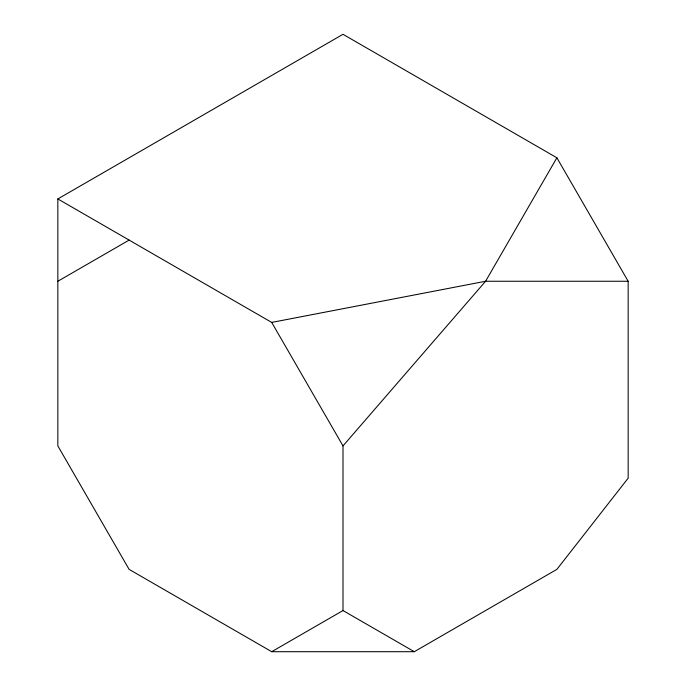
<?xml version="1.0" encoding="UTF-8"?>
<svg xmlns="http://www.w3.org/2000/svg" width="686" height="686" viewBox="0 0 686 686"><rect width="100%" height="100%" fill="white"/><g stroke="black" fill="none" stroke-linecap="round" stroke-linejoin="round"><path stroke-width="1.03" d="M556.878 157.78L485.585 281.26L343 445.9L343 610.54L271.707 651.7L129.122 569.38L57.838 445.9L57.838 198.94L343 34.3L556.878 157.78L628.162 281.26L628.162 478.176L556.878 569.38L414.293 651.7L271.707 651.7M57.838 281.26L129.122 240.1M57.838 198.94L271.707 322.42L485.585 281.26L628.162 281.26M343 610.54L414.293 651.7M271.707 322.42L343 445.9"/></g></svg>
